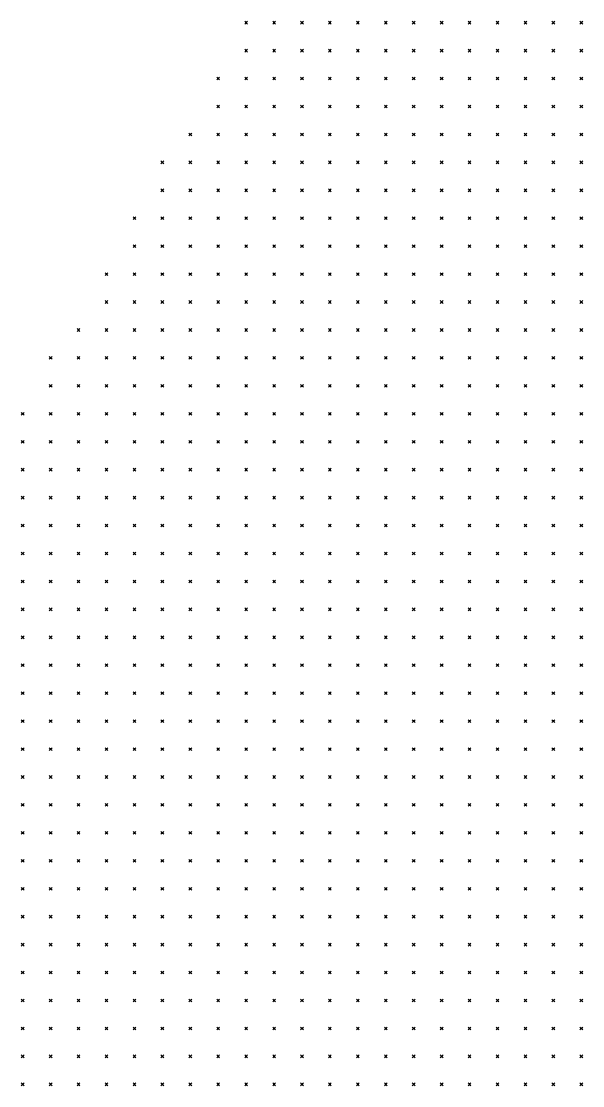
# Model space of a CAD drawing. Header units: metres. Extents: x 441556 to 446409, y 432338 to 461058.
# Drawn here: x 442154.8 to 442215.1, y 454409.5 to 454523.7 of the extents above; entities that cross this region are included whole.
import ezdxf

# ---------------------------------------------------------------- set-up
doc = ezdxf.new("R2010")
doc.units = ezdxf.units.M
doc.header["$MEASUREMENT"] = 0
doc.header["$PDMODE"] = 35
doc.header["$PDSIZE"] = 0.15
doc.layers.add('DTM-NOK-RevN_LIDAR_co_lidar', color=91, linetype='Continuous', lineweight=0)

msp = doc.modelspace()

# ---------------------------------------------------------------- linework, layer by layer
at = {"layer": 'DTM-NOK-RevN_LIDAR_co_lidar'}
for p in [(442178.961, 454523.594, 436.603), (442181.961, 454523.594, 434.976), (442184.96, 454523.594, 432.994), (442187.959, 454523.594, 431.075), (442190.959, 454523.594, 429.243), (442193.958, 454523.594, 427.359), (442196.957, 454523.594, 425.386), (442199.957, 454523.594, 423.33), (442202.956, 454523.594, 421.152), (442205.955, 454523.594, 419.27), (442208.955, 454523.594, 416.836), (442211.954, 454523.594, 414.838), (442214.953, 454523.594, 412.733), (442178.961, 454520.595, 435.017), (442181.961, 454520.595, 433.107), (442184.96, 454520.595, 431.19), (442187.959, 454520.595, 429.52), (442190.959, 454520.595, 427.85), (442193.958, 454520.595, 425.888), (442196.957, 454520.595, 423.805), (442199.957, 454520.595, 421.781), (442202.956, 454520.595, 419.79), (442205.955, 454520.595, 417.661), (442208.955, 454520.595, 415.688), (442211.954, 454520.595, 413.967), (442214.953, 454520.595, 411.653), (442175.962, 454517.596, 435.372), (442178.961, 454517.596, 433.624), (442181.961, 454517.596, 431.928), (442184.96, 454517.596, 430.123), (442187.959, 454517.596, 428.261), (442190.959, 454517.596, 426.478), (442193.958, 454517.596, 424.397), (442196.957, 454517.596, 422.38), (442199.957, 454517.596, 420.466), (442202.956, 454517.596, 418.504), (442205.955, 454517.596, 416.105), (442208.955, 454517.596, 414.011), (442211.954, 454517.596, 412.075), (442214.953, 454517.596, 409.808), (442175.962, 454514.596, 433.955), (442178.961, 454514.596, 432.155), (442181.961, 454514.596, 430.402), (442184.96, 454514.596, 428.787), (442187.959, 454514.596, 427), (442190.959, 454514.596, 425.049), (442193.958, 454514.596, 423.055), (442196.957, 454514.596, 420.904), (442199.957, 454514.596, 418.569), (442202.956, 454514.596, 416.742), (442205.955, 454514.596, 414.425), (442208.955, 454514.596, 412.005), (442211.954, 454514.596, 410.716), (442214.953, 454514.596, 408.267), (442172.963, 454511.597, 434.159), (442175.962, 454511.597, 432.486), (442178.961, 454511.597, 430.806), (442181.961, 454511.597, 429.081), (442184.96, 454511.597, 427.342), (442187.959, 454511.597, 425.647), (442190.959, 454511.597, 423.951), (442193.958, 454511.597, 422.013), (442196.957, 454511.597, 419.327), (442199.957, 454511.597, 416.866), (442202.956, 454511.597, 414.875), (442205.955, 454511.597, 412.801), (442208.955, 454511.597, 411.018), (442211.954, 454511.597, 408.864), (442214.953, 454511.597, 407.236), (442169.963, 454508.598, 434.157), (442172.963, 454508.598, 432.464), (442175.962, 454508.598, 430.945), (442178.961, 454508.598, 429.407), (442181.961, 454508.598, 427.697), (442184.96, 454508.598, 425.891), (442187.959, 454508.598, 424.036), (442190.959, 454508.598, 422.259), (442193.958, 454508.598, 420.365), (442196.957, 454508.598, 418.16), (442199.957, 454508.598, 416.023), (442202.956, 454508.598, 413.414), (442205.955, 454508.598, 410.89), (442208.955, 454508.598, 409.303), (442211.954, 454508.598, 407.349), (442214.953, 454508.598, 406.048), (442169.963, 454505.598, 432.523), (442172.963, 454505.598, 430.976), (442175.962, 454505.598, 429.415), (442178.961, 454505.598, 427.835), (442181.961, 454505.598, 426.151), (442184.96, 454505.598, 424.402), (442187.959, 454505.598, 422.551), (442190.959, 454505.598, 420.82), (442193.958, 454505.598, 418.965), (442196.957, 454505.598, 416.798), (442199.957, 454505.598, 414.801), (442202.956, 454505.598, 412.243), (442205.955, 454505.598, 409.52), (442208.955, 454505.598, 407.604), (442211.954, 454505.598, 405.995), (442214.953, 454505.598, 404.268), (442166.964, 454502.599, 431.589), (442169.963, 454502.599, 430.457), (442172.963, 454502.599, 429.232), (442175.962, 454502.599, 427.787), (442178.961, 454502.599, 426.131), (442181.961, 454502.599, 424.425), (442184.96, 454502.599, 422.647), (442187.959, 454502.599, 420.806), (442190.959, 454502.599, 419.182), (442193.958, 454502.599, 417.385), (442196.957, 454502.599, 415.292), (442199.957, 454502.599, 413.506), (442202.956, 454502.599, 410.953), (442205.955, 454502.599, 408.337), (442208.955, 454502.599, 406.087), (442211.954, 454502.599, 404.434), (442214.953, 454502.599, 402.571), (442166.964, 454499.6, 429.52), (442169.963, 454499.6, 428.4), (442172.963, 454499.6, 427.366), (442175.962, 454499.6, 426.108), (442178.961, 454499.6, 424.531), (442181.961, 454499.6, 422.731), (442184.96, 454499.6, 420.904), (442187.959, 454499.6, 419.081), (442190.959, 454499.6, 417.203), (442193.958, 454499.6, 415.42), (442196.957, 454499.6, 413.976), (442199.957, 454499.6, 412.225), (442202.956, 454499.6, 409.5), (442205.955, 454499.6, 407.004), (442208.955, 454499.6, 404.557), (442211.954, 454499.6, 402.92), (442214.953, 454499.6, 401.16), (442163.965, 454496.6, 429.696), (442166.964, 454496.6, 427.832), (442169.963, 454496.6, 426.671), (442172.963, 454496.6, 425.731), (442175.962, 454496.6, 424.596), (442178.961, 454496.6, 423.036), (442181.961, 454496.6, 421.191), (442184.96, 454496.6, 419.315), (442187.959, 454496.6, 417.356), (442190.959, 454496.6, 415.371), (442193.958, 454496.6, 413.728), (442196.957, 454496.6, 412.436), (442199.957, 454496.6, 410.684), (442202.956, 454496.6, 408.202), (442205.955, 454496.6, 405.846), (442208.955, 454496.6, 403.078), (442211.954, 454496.6, 401.379), (442214.953, 454496.6, 399.826), (442163.965, 454493.601, 428.671), (442166.964, 454493.601, 426.84), (442169.963, 454493.601, 425.446), (442172.963, 454493.601, 424.287), (442175.962, 454493.601, 423.024), (442178.961, 454493.601, 421.451), (442181.961, 454493.601, 419.76), (442184.96, 454493.601, 417.952), (442187.959, 454493.601, 415.777), (442190.959, 454493.601, 413.683), (442193.958, 454493.601, 412.23), (442196.957, 454493.601, 410.803), (442199.957, 454493.601, 409.008), (442202.956, 454493.601, 406.803), (442205.955, 454493.601, 404.51), (442208.955, 454493.601, 401.602), (442211.954, 454493.601, 399.746), (442214.953, 454493.601, 398.285), (442160.965, 454490.602, 429.968), (442163.965, 454490.602, 427.989), (442166.964, 454490.602, 426.225), (442169.963, 454490.602, 424.488), (442172.963, 454490.602, 422.948), (442175.962, 454490.602, 421.459), (442178.961, 454490.602, 419.836), (442181.961, 454490.602, 418.31), (442184.96, 454490.602, 416.76), (442187.959, 454490.602, 414.64), (442190.959, 454490.602, 412.379), (442193.958, 454490.602, 410.809), (442196.957, 454490.602, 409.193), (442199.957, 454490.602, 407.346), (442202.956, 454490.602, 405.206), (442205.955, 454490.602, 402.706), (442208.955, 454490.602, 400.109), (442211.954, 454490.602, 398.231), (442214.953, 454490.602, 396.615), (442157.966, 454487.602, 429.959), (442160.965, 454487.602, 428.726), (442163.965, 454487.602, 427.154), (442166.964, 454487.602, 425.454), (442169.963, 454487.602, 423.633), (442172.963, 454487.602, 421.792), (442175.962, 454487.602, 420.064), (442178.961, 454487.602, 418.497), (442181.961, 454487.602, 416.857), (442184.96, 454487.602, 415.158), (442187.959, 454487.602, 413.407), (442190.959, 454487.602, 411.443), (442193.958, 454487.602, 409.616), (442196.957, 454487.602, 407.877), (442199.957, 454487.602, 405.928), (442202.956, 454487.602, 403.756), (442205.955, 454487.602, 400.954), (442208.955, 454487.602, 398.694), (442211.954, 454487.602, 396.786), (442214.953, 454487.602, 395.082), (442157.966, 454484.603, 428.179), (442160.965, 454484.603, 427.102), (442163.965, 454484.603, 425.823), (442166.964, 454484.603, 424.338), (442169.963, 454484.603, 422.75), (442172.963, 454484.603, 420.808), (442175.962, 454484.603, 418.872), (442178.961, 454484.603, 417.268), (442181.961, 454484.603, 415.439), (442184.96, 454484.603, 413.534), (442187.959, 454484.603, 411.973), (442190.959, 454484.603, 410.169), (442193.958, 454484.603, 408.286), (442196.957, 454484.603, 406.686), (442199.957, 454484.603, 404.527), (442202.956, 454484.603, 402.359), (442205.955, 454484.603, 399.569), (442208.955, 454484.603, 397.323), (442211.954, 454484.603, 395.244), (442214.953, 454484.603, 393.381), (442154.967, 454481.604, 427.748), (442157.966, 454481.604, 426.417), (442160.965, 454481.604, 425.276), (442163.965, 454481.604, 424.163), (442166.964, 454481.604, 422.975), (442169.963, 454481.604, 421.567), (442172.963, 454481.604, 419.775), (442175.962, 454481.604, 417.931), (442178.961, 454481.604, 416.095), (442181.961, 454481.604, 414.291), (442184.96, 454481.604, 412.658), (442187.959, 454481.604, 410.854), (442190.959, 454481.604, 408.665), (442193.958, 454481.604, 406.717), (442196.957, 454481.604, 405.101), (442199.957, 454481.604, 402.987), (442202.956, 454481.604, 400.729), (442205.955, 454481.604, 398.239), (442208.955, 454481.604, 395.82), (442211.954, 454481.604, 393.643), (442214.953, 454481.604, 391.518), (442154.967, 454478.604, 426.702), (442157.966, 454478.604, 425.094), (442160.965, 454478.604, 423.627), (442163.965, 454478.604, 422.407), (442166.964, 454478.604, 421.338), (442169.963, 454478.604, 420.088), (442172.963, 454478.604, 418.537), (442175.962, 454478.604, 416.962), (442178.961, 454478.604, 415.284), (442181.961, 454478.604, 413.54), (442184.96, 454478.604, 411.672), (442187.959, 454478.604, 409.573), (442190.959, 454478.604, 407.413), (442193.958, 454478.604, 405.238), (442196.957, 454478.604, 403.402), (442199.957, 454478.604, 401.508), (442202.956, 454478.604, 399.107), (442205.955, 454478.604, 396.838), (442208.955, 454478.604, 394.257), (442211.954, 454478.604, 392.039), (442214.953, 454478.604, 390.075), (442154.967, 454475.605, 426.012), (442157.966, 454475.605, 423.976), (442160.965, 454475.605, 422.38), (442163.965, 454475.605, 420.713), (442166.964, 454475.605, 419.434), (442169.963, 454475.605, 418.306), (442172.963, 454475.605, 417.178), (442175.962, 454475.605, 415.789), (442178.961, 454475.605, 414.174), (442181.961, 454475.605, 412.498), (442184.96, 454475.605, 410.446), (442187.959, 454475.605, 408.138), (442190.959, 454475.605, 405.965), (442193.958, 454475.605, 403.616), (442196.957, 454475.605, 401.459), (442199.957, 454475.605, 399.4), (442202.956, 454475.605, 397.684), (442205.955, 454475.605, 395.555), (442208.955, 454475.605, 393.02), (442211.954, 454475.605, 390.596), (442214.953, 454475.605, 388.554), (442154.967, 454472.606, 425.508), (442157.966, 454472.606, 423.208), (442160.965, 454472.606, 421.187), (442163.965, 454472.606, 419.43), (442166.964, 454472.606, 418.023), (442169.963, 454472.606, 416.914), (442172.963, 454472.606, 415.757), (442175.962, 454472.606, 414.364), (442178.961, 454472.606, 412.858), (442181.961, 454472.606, 411.375), (442184.96, 454472.606, 409.396), (442187.959, 454472.606, 407.033), (442190.959, 454472.606, 404.887), (442193.958, 454472.606, 402.465), (442196.957, 454472.606, 400.159), (442199.957, 454472.606, 398.04), (442202.956, 454472.606, 396.418), (442205.955, 454472.606, 394.361), (442208.955, 454472.606, 392.035), (442211.954, 454472.606, 389.459), (442214.953, 454472.606, 387.187), (442154.967, 454469.606, 424.844), (442157.966, 454469.606, 422.672), (442160.965, 454469.606, 420.636), (442163.965, 454469.606, 418.733), (442166.964, 454469.606, 417.041), (442169.963, 454469.606, 415.718), (442172.963, 454469.606, 414.397), (442175.962, 454469.606, 412.932), (442178.961, 454469.606, 411.528), (442181.961, 454469.606, 409.966), (442184.96, 454469.606, 408.012), (442187.959, 454469.606, 405.999), (442190.959, 454469.606, 404.095), (442193.958, 454469.606, 401.807), (442196.957, 454469.606, 399.079), (442199.957, 454469.606, 397.037), (442202.956, 454469.606, 395.272), (442205.955, 454469.606, 393.374), (442208.955, 454469.606, 391.024), (442211.954, 454469.606, 388.557), (442214.953, 454469.606, 386.247), (442154.967, 454466.607, 423.968), (442157.966, 454466.607, 422.186), (442160.965, 454466.607, 420.007), (442163.965, 454466.607, 417.86), (442166.964, 454466.607, 416.028), (442169.963, 454466.607, 414.451), (442172.963, 454466.607, 412.884), (442175.962, 454466.607, 411.451), (442178.961, 454466.607, 409.914), (442181.961, 454466.607, 408.253), (442184.96, 454466.607, 406.582), (442187.959, 454466.607, 404.772), (442190.959, 454466.607, 402.972), (442193.958, 454466.607, 401.079), (442196.957, 454466.607, 398.628), (442199.957, 454466.607, 396.347), (442202.956, 454466.607, 394.254), (442205.955, 454466.607, 392.09), (442208.955, 454466.607, 389.979), (442211.954, 454466.607, 387.507), (442214.953, 454466.607, 385.514), (442154.967, 454463.608, 422.768), (442157.966, 454463.608, 421.054), (442160.965, 454463.608, 419.072), (442163.965, 454463.608, 417.14), (442166.964, 454463.608, 415.27), (442169.963, 454463.608, 413.491), (442172.963, 454463.608, 411.83), (442175.962, 454463.608, 409.791), (442178.961, 454463.608, 407.731), (442181.961, 454463.608, 406.355), (442184.96, 454463.608, 405.283), (442187.959, 454463.608, 403.797), (442190.959, 454463.608, 401.987), (442193.958, 454463.608, 400.057), (442196.957, 454463.608, 397.816), (442199.957, 454463.608, 395.456), (442202.956, 454463.608, 393.078), (442205.955, 454463.608, 390.961), (442208.955, 454463.608, 388.909), (442211.954, 454463.608, 386.695), (442214.953, 454463.608, 384.272), (442154.967, 454460.608, 421.443), (442157.966, 454460.608, 419.716), (442160.965, 454460.608, 417.864), (442163.965, 454460.608, 416.053), (442166.964, 454460.608, 414.119), (442169.963, 454460.608, 412.371), (442172.963, 454460.608, 410.619), (442175.962, 454460.608, 408.362), (442178.961, 454460.608, 406.268), (442181.961, 454460.608, 404.661), (442184.96, 454460.608, 403.405), (442187.959, 454460.608, 402.284), (442190.959, 454460.608, 400.767), (442193.958, 454460.608, 398.911), (442196.957, 454460.608, 396.786), (442199.957, 454460.608, 394.53), (442202.956, 454460.608, 392.13), (442205.955, 454460.608, 389.832), (442208.955, 454460.608, 387.985), (442211.954, 454460.608, 385.848), (442214.953, 454460.608, 383.393), (442154.967, 454457.609, 419.63), (442157.966, 454457.609, 418.131), (442160.965, 454457.609, 416.44), (442163.965, 454457.609, 414.867), (442166.964, 454457.609, 413.031), (442169.963, 454457.609, 411.065), (442172.963, 454457.609, 409.126), (442175.962, 454457.609, 407.11), (442178.961, 454457.609, 405.162), (442181.961, 454457.609, 403.577), (442184.96, 454457.609, 402.387), (442187.959, 454457.609, 401.17), (442190.959, 454457.609, 399.572), (442193.958, 454457.609, 397.727), (442196.957, 454457.609, 395.601), (442199.957, 454457.609, 393.423), (442202.956, 454457.609, 391.14), (442205.955, 454457.609, 388.824), (442208.955, 454457.609, 386.941), (442211.954, 454457.609, 384.418), (442214.953, 454457.609, 382.223), (442154.967, 454454.61, 417.967), (442157.966, 454454.61, 416.787), (442160.965, 454454.61, 415.648), (442163.965, 454454.61, 413.657), (442166.964, 454454.61, 411.855), (442169.963, 454454.61, 409.901), (442172.963, 454454.61, 407.867), (442175.962, 454454.61, 405.966), (442178.961, 454454.61, 404.268), (442181.961, 454454.61, 402.835), (442184.96, 454454.61, 401.402), (442187.959, 454454.61, 399.707), (442190.959, 454454.61, 397.994), (442193.958, 454454.61, 396.281), (442196.957, 454454.61, 394.157), (442199.957, 454454.61, 391.888), (442202.956, 454454.61, 389.533), (442205.955, 454454.61, 387.601), (442208.955, 454454.61, 385.649), (442211.954, 454454.61, 382.865), (442214.953, 454454.61, 380.95), (442154.967, 454451.61, 416.747), (442157.966, 454451.61, 415.523), (442160.965, 454451.61, 414.249), (442163.965, 454451.61, 412.588), (442166.964, 454451.61, 410.577), (442169.963, 454451.61, 408.596), (442172.963, 454451.61, 406.605), (442175.962, 454451.61, 404.675), (442178.961, 454451.61, 403.068), (442181.961, 454451.61, 401.538), (442184.96, 454451.61, 399.966), (442187.959, 454451.61, 398.38), (442190.959, 454451.61, 396.648), (442193.958, 454451.61, 394.891), (442196.957, 454451.61, 392.709), (442199.957, 454451.61, 390.225), (442202.956, 454451.61, 387.837), (442205.955, 454451.61, 386.003), (442208.955, 454451.61, 383.745), (442211.954, 454451.61, 381.373), (442214.953, 454451.61, 379.199), (442154.967, 454448.611, 415.25), (442157.966, 454448.611, 413.666), (442160.965, 454448.611, 412.436), (442163.965, 454448.611, 411.298), (442166.964, 454448.611, 409.113), (442169.963, 454448.611, 406.773), (442172.963, 454448.611, 405.075), (442175.962, 454448.611, 403.496), (442178.961, 454448.611, 401.648), (442181.961, 454448.611, 399.91), (442184.96, 454448.611, 398.447), (442187.959, 454448.611, 396.849), (442190.959, 454448.611, 395.056), (442193.958, 454448.611, 393.271), (442196.957, 454448.611, 391.083), (442199.957, 454448.611, 388.673), (442202.956, 454448.611, 386.276), (442205.955, 454448.611, 383.972), (442208.955, 454448.611, 381.869), (442211.954, 454448.611, 379.478), (442214.953, 454448.611, 377.405), (442154.967, 454445.611, 413.242), (442157.966, 454445.611, 411.539), (442160.965, 454445.611, 410.668), (442163.965, 454445.611, 408.92), (442166.964, 454445.611, 407.421), (442169.963, 454445.611, 405.626), (442172.963, 454445.611, 403.908), (442175.962, 454445.611, 402.198), (442178.961, 454445.611, 400.435), (442181.961, 454445.611, 398.821), (442184.96, 454445.611, 397.23), (442187.959, 454445.611, 395.525), (442190.959, 454445.611, 393.77), (442193.958, 454445.611, 391.912), (442196.957, 454445.611, 389.829), (442199.957, 454445.611, 387.358), (442202.956, 454445.611, 384.48), (442205.955, 454445.611, 381.515), (442208.955, 454445.611, 379.511), (442211.954, 454445.611, 377.16), (442214.953, 454445.611, 374.793), (442154.967, 454442.612, 411.251), (442157.966, 454442.612, 409.957), (442160.965, 454442.612, 408.964), (442163.965, 454442.612, 407.401), (442166.964, 454442.612, 405.905), (442169.963, 454442.612, 404.447), (442172.963, 454442.612, 402.71), (442175.962, 454442.612, 400.716), (442178.961, 454442.612, 398.983), (442181.961, 454442.612, 397.451), (442184.96, 454442.612, 395.795), (442187.959, 454442.612, 394.142), (442190.959, 454442.612, 392.463), (442193.958, 454442.612, 390.619), (442196.957, 454442.612, 388.766), (442199.957, 454442.612, 386.537), (442202.956, 454442.612, 383.463), (442205.955, 454442.612, 379.758), (442208.955, 454442.612, 377.104), (442211.954, 454442.612, 374.601), (442214.953, 454442.612, 372.261), (442154.967, 454439.613, 409.258), (442157.966, 454439.613, 408.118), (442160.965, 454439.613, 407.135), (442163.965, 454439.613, 405.891), (442166.964, 454439.613, 404.495), (442169.963, 454439.613, 402.918), (442172.963, 454439.613, 401.268), (442175.962, 454439.613, 399.564), (442178.961, 454439.613, 397.751), (442181.961, 454439.613, 395.876), (442184.96, 454439.613, 394.08), (442187.959, 454439.613, 392.404), (442190.959, 454439.613, 390.778), (442193.958, 454439.613, 389.208), (442196.957, 454439.613, 387.676), (442199.957, 454439.613, 385.75), (442202.956, 454439.613, 382.76), (442205.955, 454439.613, 379.711), (442208.955, 454439.613, 375.675), (442211.954, 454439.613, 372.713), (442214.953, 454439.613, 370.329), (442154.967, 454436.613, 407.425), (442157.966, 454436.613, 406.685), (442160.965, 454436.613, 405.383), (442163.965, 454436.613, 404.099), (442166.964, 454436.613, 402.648), (442169.963, 454436.613, 401.217), (442172.963, 454436.613, 399.748), (442175.962, 454436.613, 398.192), (442178.961, 454436.613, 396.387), (442181.961, 454436.613, 394.353), (442184.96, 454436.613, 392.35), (442187.959, 454436.613, 390.564), (442190.959, 454436.613, 389.081), (442193.958, 454436.613, 387.822), (442196.957, 454436.613, 386.438), (442199.957, 454436.613, 384.525), (442202.956, 454436.613, 382.013), (442205.955, 454436.613, 378.817), (442208.955, 454436.613, 375.463), (442211.954, 454436.613, 372.088), (442214.953, 454436.613, 369.278), (442154.967, 454433.614, 405.905), (442157.966, 454433.614, 404.937), (442160.965, 454433.614, 403.691), (442163.965, 454433.614, 402.332), (442166.964, 454433.614, 400.688), (442169.963, 454433.614, 399.405), (442172.963, 454433.614, 398.147), (442175.962, 454433.614, 396.637), (442178.961, 454433.614, 394.906), (442181.961, 454433.614, 392.868), (442184.96, 454433.614, 390.727), (442187.959, 454433.614, 388.95), (442190.959, 454433.614, 387.585), (442193.958, 454433.614, 386.316), (442196.957, 454433.614, 384.92), (442199.957, 454433.614, 383.227), (442202.956, 454433.614, 381.068), (442205.955, 454433.614, 377.548), (442208.955, 454433.614, 374.519), (442211.954, 454433.614, 371.968), (442214.953, 454433.614, 368.473), (442154.967, 454430.615, 404.157), (442157.966, 454430.615, 403.353), (442160.965, 454430.615, 402.075), (442163.965, 454430.615, 400.616), (442166.964, 454430.615, 398.876), (442169.963, 454430.615, 397.556), (442172.963, 454430.615, 396.421), (442175.962, 454430.615, 395.168), (442178.961, 454430.615, 393.514), (442181.961, 454430.615, 391.398), (442184.96, 454430.615, 389.325), (442187.959, 454430.615, 387.681), (442190.959, 454430.615, 386.268), (442193.958, 454430.615, 384.866), (442196.957, 454430.615, 383.549), (442199.957, 454430.615, 382.218), (442202.956, 454430.615, 380.028), (442205.955, 454430.615, 376.421), (442208.955, 454430.615, 373.153), (442211.954, 454430.615, 370.632), (442214.953, 454430.615, 367.129), (442154.967, 454427.615, 402.529), (442157.966, 454427.615, 401.96), (442160.965, 454427.615, 400.722), (442163.965, 454427.615, 399.226), (442166.964, 454427.615, 397.61), (442169.963, 454427.615, 396.32), (442172.963, 454427.615, 395.148), (442175.962, 454427.615, 393.887), (442178.961, 454427.615, 392.252), (442181.961, 454427.615, 390.137), (442184.96, 454427.615, 388.084), (442187.959, 454427.615, 386.472), (442190.959, 454427.615, 385.047), (442193.958, 454427.615, 383.728), (442196.957, 454427.615, 382.591), (442199.957, 454427.615, 381.281), (442202.956, 454427.615, 378.687), (442205.955, 454427.615, 375.421), (442208.955, 454427.615, 372.053), (442211.954, 454427.615, 368.899), (442214.953, 454427.615, 364.788), (442154.967, 454424.616, 401.408), (442157.966, 454424.616, 400.536), (442160.965, 454424.616, 399.518), (442163.965, 454424.616, 398.136), (442166.964, 454424.616, 396.713), (442169.963, 454424.616, 395.497), (442172.963, 454424.616, 394.238), (442175.962, 454424.616, 392.844), (442178.961, 454424.616, 391.221), (442181.961, 454424.616, 389.146), (442184.96, 454424.616, 387.086), (442187.959, 454424.616, 385.486), (442190.959, 454424.616, 384.065), (442193.958, 454424.616, 382.856), (442196.957, 454424.616, 381.751), (442199.957, 454424.616, 380.18), (442202.956, 454424.616, 377.352), (442205.955, 454424.616, 374.471), (442208.955, 454424.616, 371.038), (442211.954, 454424.616, 367.435), (442214.953, 454424.616, 363.001), (442154.967, 454421.617, 400.383), (442157.966, 454421.617, 399.416), (442160.965, 454421.617, 398.436), (442163.965, 454421.617, 397.107), (442166.964, 454421.617, 395.77), (442169.963, 454421.617, 394.514), (442172.963, 454421.617, 393.225), (442175.962, 454421.617, 391.95), (442178.961, 454421.617, 390.471), (442181.961, 454421.617, 388.512), (442184.96, 454421.617, 386.566), (442187.959, 454421.617, 384.927), (442190.959, 454421.617, 383.361), (442193.958, 454421.617, 382.076), (442196.957, 454421.617, 380.615), (442199.957, 454421.617, 378.706), (442202.956, 454421.617, 376.044), (442205.955, 454421.617, 373.293), (442208.955, 454421.617, 369.903), (442211.954, 454421.617, 365.986), (442214.953, 454421.617, 362.166), (442154.967, 454418.617, 399.465), (442157.966, 454418.617, 398.602), (442160.965, 454418.617, 397.49), (442163.965, 454418.617, 396.154), (442166.964, 454418.617, 394.856), (442169.963, 454418.617, 393.511), (442172.963, 454418.617, 392.234), (442175.962, 454418.617, 391.065), (442178.961, 454418.617, 389.694), (442181.961, 454418.617, 387.956), (442184.96, 454418.617, 386.143), (442187.959, 454418.617, 384.386), (442190.959, 454418.617, 382.744), (442193.958, 454418.617, 381.261), (442196.957, 454418.617, 379.164), (442199.957, 454418.617, 376.747), (442202.956, 454418.617, 374.118), (442205.955, 454418.617, 371.61), (442208.955, 454418.617, 368.245), (442211.954, 454418.617, 364.429), (442214.953, 454418.617, 361.247), (442154.967, 454415.618, 398.754), (442157.966, 454415.618, 397.736), (442160.965, 454415.618, 396.499), (442163.965, 454415.618, 395.24), (442166.964, 454415.618, 394.018), (442169.963, 454415.618, 392.659), (442172.963, 454415.618, 391.382), (442175.962, 454415.618, 390.156), (442178.961, 454415.618, 388.76), (442181.961, 454415.618, 387.146), (442184.96, 454415.618, 385.41), (442187.959, 454415.618, 383.723), (442190.959, 454415.618, 382.197), (442193.958, 454415.618, 380.467), (442196.957, 454415.618, 377.932), (442199.957, 454415.618, 374.891), (442202.956, 454415.618, 371.934), (442205.955, 454415.618, 369.415), (442208.955, 454415.618, 366.094), (442211.954, 454415.618, 362.629), (442214.953, 454415.618, 360.669), (442154.967, 454412.619, 397.845), (442157.966, 454412.619, 396.717), (442160.965, 454412.619, 395.582), (442163.965, 454412.619, 394.376), (442166.964, 454412.619, 393.184), (442169.963, 454412.619, 391.866), (442172.963, 454412.619, 390.591), (442175.962, 454412.619, 389.271), (442178.961, 454412.619, 387.928), (442181.961, 454412.619, 386.424), (442184.96, 454412.619, 384.739), (442187.959, 454412.619, 383.19), (442190.959, 454412.619, 381.651), (442193.958, 454412.619, 379.709), (442196.957, 454412.619, 377.217), (442199.957, 454412.619, 374.02), (442202.956, 454412.619, 370.865), (442205.955, 454412.619, 367.7), (442208.955, 454412.619, 364.482), (442211.954, 454412.619, 361.482), (442214.953, 454412.619, 360.463), (442154.967, 454409.619, 397.113), (442157.966, 454409.619, 395.804), (442160.965, 454409.619, 394.679), (442163.965, 454409.619, 393.595), (442166.964, 454409.619, 392.299), (442169.963, 454409.619, 390.939), (442172.963, 454409.619, 389.746), (442175.962, 454409.619, 388.433), (442178.961, 454409.619, 386.999), (442181.961, 454409.619, 385.534), (442184.96, 454409.619, 384.101), (442187.959, 454409.619, 382.722), (442190.959, 454409.619, 381.022), (442193.958, 454409.619, 378.907), (442196.957, 454409.619, 376.748), (442199.957, 454409.619, 374.246), (442202.956, 454409.619, 371.532), (442205.955, 454409.619, 367.878), (442208.955, 454409.619, 364.074), (442211.954, 454409.619, 361.097), (442214.953, 454409.619, 360.403)]:
    msp.add_point(p, dxfattribs=at)

doc.saveas('drawing.dxf')
